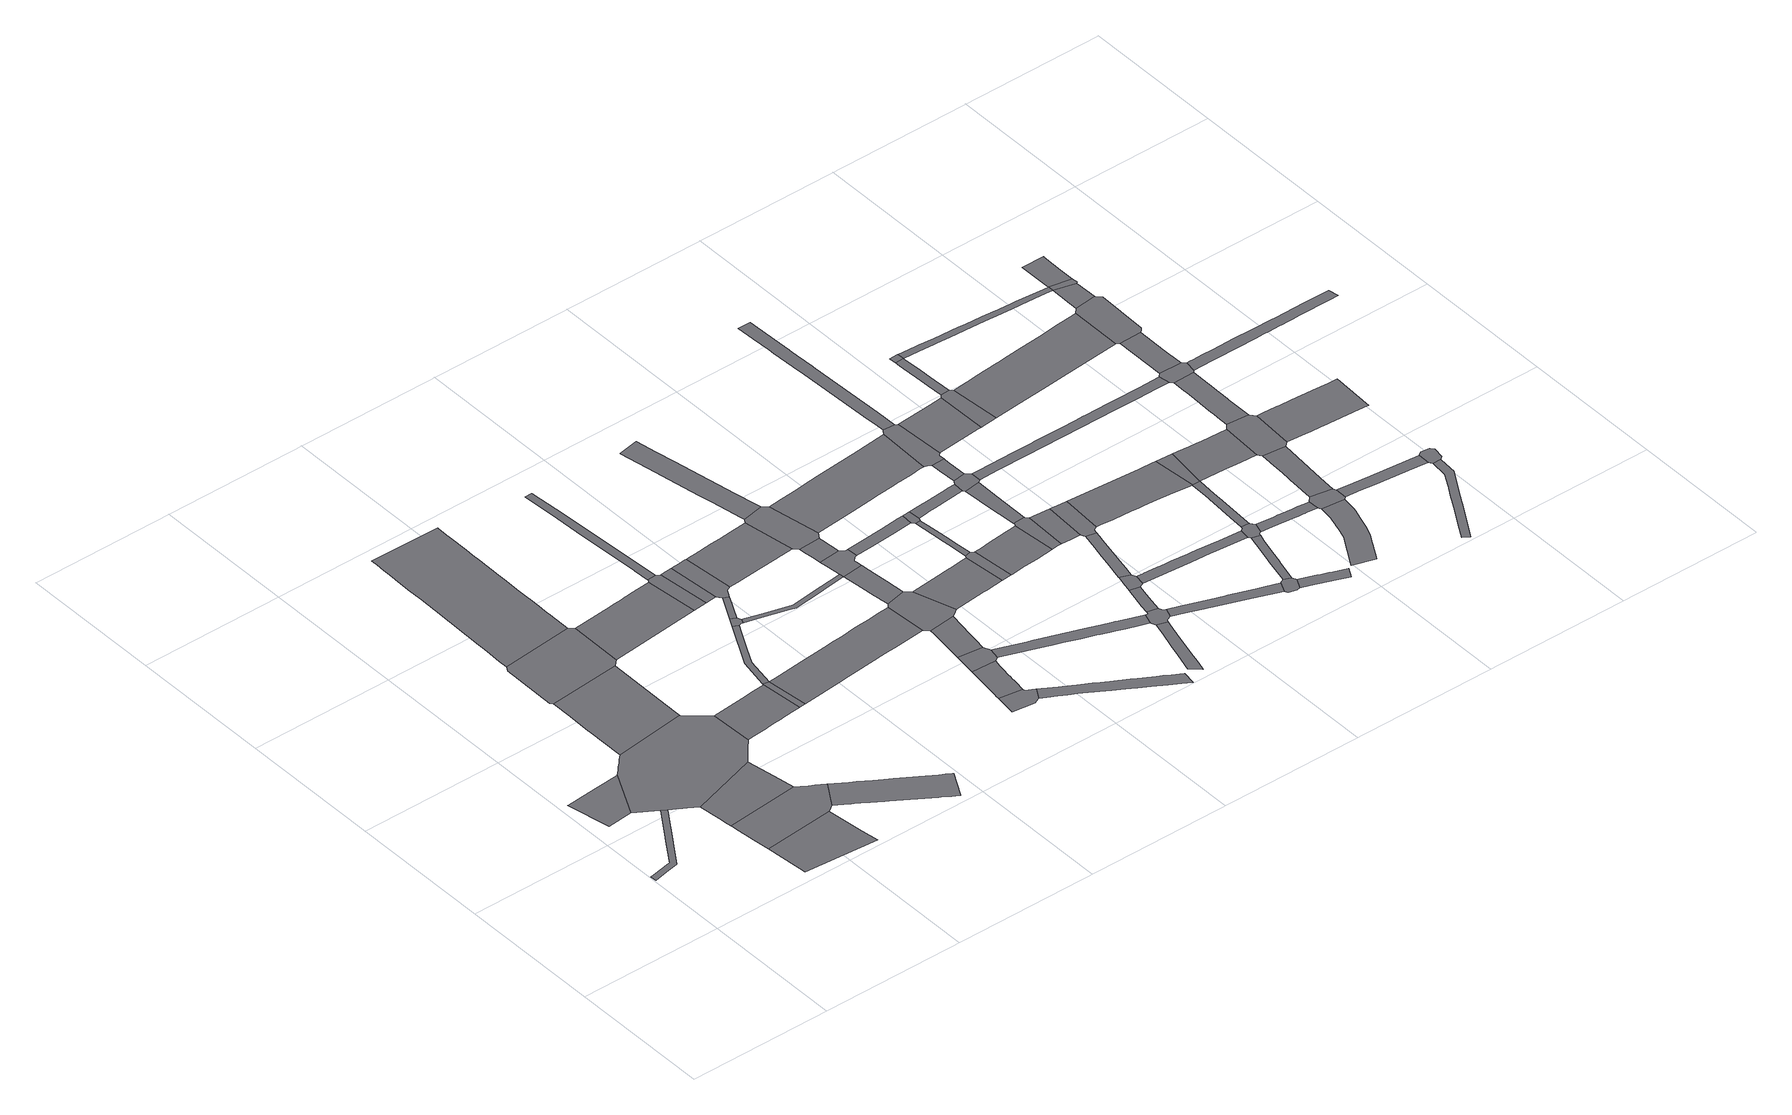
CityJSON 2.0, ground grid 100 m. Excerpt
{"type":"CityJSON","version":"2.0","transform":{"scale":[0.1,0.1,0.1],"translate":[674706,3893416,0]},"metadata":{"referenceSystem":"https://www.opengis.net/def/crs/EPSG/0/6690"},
"CityObjects":{
"road1":{"type":"Road","attributes":{"function":"9","usage":"9","RoadStructureAttribute.widthType":"4","RoadStructureAttribute.width":3.97,"RoadStructureAttribute.sectionType":"1"},"geometry":[{"type":"MultiSurface","lod":"1","boundaries":[[[0,1,2,3,4,5,6,7,8,9,10,11,12,13,14,15,16,17,18]]]}]},
"road2":{"type":"Road","attributes":{"function":"9","usage":"9","RoadStructureAttribute.widthType":"9","RoadStructureAttribute.width":-9999,"RoadStructureAttribute.sectionType":"9"},"geometry":[{"type":"MultiSurface","lod":"1","boundaries":[[[19,20,21,22,23,24,25]]]}]},
"road3":{"type":"Road","attributes":{"function":"9","usage":"9","RoadStructureAttribute.widthType":"1","RoadStructureAttribute.width":45.36,"RoadStructureAttribute.sectionType":"1"},"geometry":[{"type":"MultiSurface","lod":"1","boundaries":[[[26,27,28,29,30,31,32]]]}]},
"road4":{"type":"Road","attributes":{"function":"9","usage":"9","RoadStructureAttribute.widthType":"9","RoadStructureAttribute.width":-9999,"RoadStructureAttribute.sectionType":"9"},"geometry":[{"type":"MultiSurface","lod":"1","boundaries":[[[33,34,35,36,37,38,22,21,39,0,18,40,41,42,43,44,45,46,47,48,49]]]}]},
"road5":{"type":"Road","attributes":{"function":"9","usage":"9","RoadStructureAttribute.widthType":"9","RoadStructureAttribute.width":-9999,"RoadStructureAttribute.sectionType":"9"},"geometry":[{"type":"MultiSurface","lod":"1","boundaries":[[[31,50,51,52,53,54,55,56,57,58,59,60,61,32]]]}]},
"road6":{"type":"Road","attributes":{"function":"2","usage":"9","RoadStructureAttribute.widthType":"1","RoadStructureAttribute.width":45.36,"RoadStructureAttribute.sectionType":"1"},"geometry":[{"type":"MultiSurface","lod":"1","boundaries":[[[56,62,45,44,63,64,57]]]}]},
"road7":{"type":"Road","attributes":{"function":"2","usage":"9","RoadStructureAttribute.widthType":"1","RoadStructureAttribute.width":45.36,"RoadStructureAttribute.sectionType":"1"},"geometry":[{"type":"MultiSurface","lod":"1","boundaries":[[[65,66,67,68,69,70,71,34,33]]]}]},
"road8":{"type":"Road","attributes":{"function":"9","usage":"9","RoadStructureAttribute.widthType":"9","RoadStructureAttribute.width":-9999,"RoadStructureAttribute.sectionType":"9"},"geometry":[{"type":"MultiSurface","lod":"1","boundaries":[[[72,67,66,73,74,75,76,77]]]}]},
"road9":{"type":"Road","attributes":{"function":"2","usage":"9","RoadStructureAttribute.widthType":"1","RoadStructureAttribute.width":20.44,"RoadStructureAttribute.sectionType":"1"},"geometry":[{"type":"MultiSurface","lod":"1","boundaries":[[[51,78,79,80,81,82,83,84,85,86,87,88,89,90,91,92,93,94,95,96,97,98,99,100,101,102,103,52]]]}]},
"road10":{"type":"Road","attributes":{"function":"2","usage":"9","RoadStructureAttribute.widthType":"1","RoadStructureAttribute.width":45.36,"RoadStructureAttribute.sectionType":"1"},"geometry":[{"type":"MultiSurface","lod":"1","boundaries":[[[104,105,106,107,108,109,110,111,112,113,114,115,116,117,118,119,120,121,122,123,124,125,126,127,128,129,130,131,132,133,134,135,136,137,76,75]]]}]},
"road11":{"type":"Road","attributes":{"function":"3","usage":"1","RoadStructureAttribute.widthType":"1","RoadStructureAttribute.width":30.32,"RoadStructureAttribute.sectionType":"1"},"geometry":[{"type":"MultiSurface","lod":"1","boundaries":[[[138,139,140,49,48,141,142,143,144,145,146,147,148,149,150,151,152,153,154]]]}]},
"road12":{"type":"Road","attributes":{"function":"9","usage":"9","RoadStructureAttribute.widthType":"9","RoadStructureAttribute.width":-9999,"RoadStructureAttribute.sectionType":"9"},"geometry":[{"type":"MultiSurface","lod":"1","boundaries":[[[155,156,154,153,157,158]]]}]},
"road13":{"type":"Road","attributes":{"function":"9","usage":"9","RoadStructureAttribute.widthType":"1","RoadStructureAttribute.width":36.2,"RoadStructureAttribute.sectionType":"1"},"geometry":[{"type":"MultiSurface","lod":"1","boundaries":[[[159,160,161,162,163,164,165,74,73,166]]]}]},
"road14":{"type":"Road","attributes":{"function":"9","usage":"9","RoadStructureAttribute.widthType":"4","RoadStructureAttribute.width":3.92,"RoadStructureAttribute.sectionType":"1"},"geometry":[{"type":"MultiSurface","lod":"1","boundaries":[[[155,167,168,169,170,171,172,173,174,175,156]]]}]},
"road15":{"type":"Road","attributes":{"function":"9","usage":"9","RoadStructureAttribute.widthType":"9","RoadStructureAttribute.width":-9999,"RoadStructureAttribute.sectionType":"9"},"geometry":[{"type":"MultiSurface","lod":"1","boundaries":[[[176,177,178,172,171,179,180]]]}]},
"road16":{"type":"Road","attributes":{"function":"9","usage":"9","RoadStructureAttribute.widthType":"9","RoadStructureAttribute.width":-9999,"RoadStructureAttribute.sectionType":"9"},"geometry":[{"type":"MultiSurface","lod":"1","boundaries":[[[181,159,166,182,183,184,185]]]}]},
"road17":{"type":"Road","attributes":{"function":"9","usage":"9","RoadStructureAttribute.widthType":"4","RoadStructureAttribute.width":3.92,"RoadStructureAttribute.sectionType":"1"},"geometry":[{"type":"MultiSurface","lod":"1","boundaries":[[[186,187,188,189,190,178,177]]]}]},
"road18":{"type":"Road","attributes":{"function":"3","usage":"1","RoadStructureAttribute.widthType":"1","RoadStructureAttribute.width":30.32,"RoadStructureAttribute.sectionType":"1"},"geometry":[{"type":"MultiSurface","lod":"1","boundaries":[[[191,192,193,194,195,196,197,198,199,200,201,202,155,158,203,204,205,206,207,208,209,210]]]}]},
"road19":{"type":"Road","attributes":{"function":"9","usage":"9","RoadStructureAttribute.widthType":"1","RoadStructureAttribute.width":36.2,"RoadStructureAttribute.sectionType":"1"},"geometry":[{"type":"MultiSurface","lod":"1","boundaries":[[[211,212,213,214,183,182]]]}]},
"road20":{"type":"Road","attributes":{"function":"9","usage":"9","RoadStructureAttribute.widthType":"3","RoadStructureAttribute.width":5.34,"RoadStructureAttribute.sectionType":"1"},"geometry":[{"type":"MultiSurface","lod":"1","boundaries":[[[184,215,216,217,218,219,220,221,222,223,224,225,226,227,185]]]}]},
"road21":{"type":"Road","attributes":{"function":"9","usage":"9","RoadStructureAttribute.widthType":"9","RoadStructureAttribute.width":-9999,"RoadStructureAttribute.sectionType":"9"},"geometry":[{"type":"MultiSurface","lod":"1","boundaries":[[[228,229,230,231,232,212,211,189,188,233,234,235]]]}]},
"road22":{"type":"Road","attributes":{"function":"9","usage":"9","RoadStructureAttribute.widthType":"9","RoadStructureAttribute.width":-9999,"RoadStructureAttribute.sectionType":"9"},"geometry":[{"type":"MultiSurface","lod":"1","boundaries":[[[236,237,238,239,240,241,242,243,244,245,246]]]}]},
"road23":{"type":"Road","attributes":{"function":"9","usage":"9","RoadStructureAttribute.widthType":"4","RoadStructureAttribute.width":3.28,"RoadStructureAttribute.sectionType":"1"},"geometry":[{"type":"MultiSurface","lod":"1","boundaries":[[[247,248,249,250,251,252,253,254,255,256,257,258,259,260,261,176,180]]]}]},
"road24":{"type":"Road","attributes":{"function":"9","usage":"9","RoadStructureAttribute.widthType":"2","RoadStructureAttribute.width":14.5,"RoadStructureAttribute.sectionType":"1"},"geometry":[{"type":"MultiSurface","lod":"1","boundaries":[[[262,263,264,265,266,267,268,269,270,271,272,273,274,275,276,277,278,279,238,237]]]}]},
"road25":{"type":"Road","attributes":{"function":"9","usage":"9","RoadStructureAttribute.widthType":"9","RoadStructureAttribute.width":-9999,"RoadStructureAttribute.sectionType":"9"},"geometry":[{"type":"MultiSurface","lod":"1","boundaries":[[[280,281,270,269,282,283,284,285]]]}]},
"road26":{"type":"Road","attributes":{"function":"9","usage":"9","RoadStructureAttribute.widthType":"1","RoadStructureAttribute.width":36.2,"RoadStructureAttribute.sectionType":"1"},"geometry":[{"type":"MultiSurface","lod":"1","boundaries":[[[286,287,288,289,290,291,292,293,228,235,294,295,296,297,298,299,300]]]}]},
"road27":{"type":"Road","attributes":{"function":"9","usage":"9","RoadStructureAttribute.widthType":"2","RoadStructureAttribute.width":14.5,"RoadStructureAttribute.sectionType":"1"},"geometry":[{"type":"MultiSurface","lod":"1","boundaries":[[[284,301,302,303,304,305,306,307,308,309,285]]]}]},
"road28":{"type":"Road","attributes":{"function":"9","usage":"9","RoadStructureAttribute.widthType":"9","RoadStructureAttribute.width":-9999,"RoadStructureAttribute.sectionType":"9"},"geometry":[{"type":"MultiSurface","lod":"1","boundaries":[[[209,304,303,310,311,312,313,314,210]]]}]},
"road29":{"type":"Road","attributes":{"function":"9","usage":"9","RoadStructureAttribute.widthType":"2","RoadStructureAttribute.width":8.39,"RoadStructureAttribute.sectionType":"1"},"geometry":[{"type":"MultiSurface","lod":"1","boundaries":[[[315,316,317,318,319,320,321,322,323,324,325,326,327,328,329,330,331,332,333,334,335,336,337,338,339,340,341,342,343,246,245]]]}]},
"road30":{"type":"Road","attributes":{"function":"9","usage":"9","RoadStructureAttribute.widthType":"2","RoadStructureAttribute.width":12.2,"RoadStructureAttribute.sectionType":"1"},"geometry":[{"type":"MultiSurface","lod":"1","boundaries":[[[344,345,346,347,348,314,313,349,350,351,255,352]]]}]},
"road31":{"type":"Road","attributes":{"function":"9","usage":"9","RoadStructureAttribute.widthType":"9","RoadStructureAttribute.width":-9999,"RoadStructureAttribute.sectionType":"9"},"geometry":[{"type":"MultiSurface","lod":"1","boundaries":[[[255,351,353,354,355,356,357,358,359,360,361,362,256]]]}]},
"road32":{"type":"Road","attributes":{"function":"9","usage":"9","RoadStructureAttribute.widthType":"2","RoadStructureAttribute.width":12.2,"RoadStructureAttribute.sectionType":"1"},"geometry":[{"type":"MultiSurface","lod":"1","boundaries":[[[359,363,364,365,366,367,368,360]]]}]},
"road33":{"type":"Road","attributes":{"function":"9","usage":"9","RoadStructureAttribute.widthType":"9","RoadStructureAttribute.width":-9999,"RoadStructureAttribute.sectionType":"9"},"geometry":[{"type":"MultiSurface","lod":"1","boundaries":[[[369,286,300,365,364,370,371,372,373]]]}]},
"road34":{"type":"Road","attributes":{"function":"9","usage":"9","RoadStructureAttribute.widthType":"2","RoadStructureAttribute.width":13.3,"RoadStructureAttribute.sectionType":"1"},"geometry":[{"type":"MultiSurface","lod":"1","boundaries":[[[374,375,376,377,378,379,380,381,382,383,384,385,386,369,373]]]}]},
"road35":{"type":"Road","attributes":{"function":"9","usage":"9","RoadStructureAttribute.widthType":"2","RoadStructureAttribute.width":7.7,"RoadStructureAttribute.sectionType":"1"},"geometry":[{"type":"MultiSurface","lod":"1","boundaries":[[[282,387,388,389,390,391,392,393,394,395,396,397,398,399,400,401,402,403,404,405,406,407,408,283]]]}]},
"road36":{"type":"Road","attributes":{"function":"3","usage":"1","RoadStructureAttribute.widthType":"1","RoadStructureAttribute.width":30.32,"RoadStructureAttribute.sectionType":"1"},"geometry":[{"type":"MultiSurface","lod":"1","boundaries":[[[409,410,411,412,413,414,415,416,417,418,312,311]]]}]},
"road37":{"type":"Road","attributes":{"function":"9","usage":"9","RoadStructureAttribute.widthType":"2","RoadStructureAttribute.width":7.39,"RoadStructureAttribute.sectionType":"1"},"geometry":[{"type":"MultiSurface","lod":"1","boundaries":[[[419,420,421,422,357,356,423,424,425]]]}]},
"road38":{"type":"Road","attributes":{"function":"9","usage":"9","RoadStructureAttribute.widthType":"2","RoadStructureAttribute.width":6.38,"RoadStructureAttribute.sectionType":"1"},"geometry":[{"type":"MultiSurface","lod":"1","boundaries":[[[426,427,428,429,430,431,432,433,434,435,436,437,438,439,440]]]}]},
"road39":{"type":"Road","attributes":{"function":"9","usage":"9","RoadStructureAttribute.widthType":"9","RoadStructureAttribute.width":-9999,"RoadStructureAttribute.sectionType":"9"},"geometry":[{"type":"MultiSurface","lod":"1","boundaries":[[[441,412,411,442,443,444]]]}]},
"road40":{"type":"Road","attributes":{"function":"9","usage":"9","RoadStructureAttribute.widthType":"4","RoadStructureAttribute.width":3.55,"RoadStructureAttribute.sectionType":"1"},"geometry":[{"type":"MultiSurface","lod":"1","boundaries":[[[445,446,447,448,449,450,451,452,453,441,444]]]}]},
"road41":{"type":"Road","attributes":{"function":"9","usage":"9","RoadStructureAttribute.widthType":"9","RoadStructureAttribute.width":-9999,"RoadStructureAttribute.sectionType":"9"},"geometry":[{"type":"MultiSurface","lod":"1","boundaries":[[[419,425,450,449,454,455]]]}]},
"road42":{"type":"Road","attributes":{"function":"9","usage":"9","RoadStructureAttribute.widthType":"9","RoadStructureAttribute.width":-9999,"RoadStructureAttribute.sectionType":"9"},"geometry":[{"type":"MultiSurface","lod":"1","boundaries":[[[456,457,458,459,460,401,400,440,439,461,462]]]}]},
"road43":{"type":"Road","attributes":{"function":"9","usage":"9","RoadStructureAttribute.widthType":"1","RoadStructureAttribute.width":36.2,"RoadStructureAttribute.sectionType":"1"},"geometry":[{"type":"MultiSurface","lod":"1","boundaries":[[[370,463,464,465,466,467,468,469,470,471,472,473,474,475,476,477,478,371]]]}]},
"road44":{"type":"Road","attributes":{"function":"3","usage":"1","RoadStructureAttribute.widthType":"1","RoadStructureAttribute.width":30.32,"RoadStructureAttribute.sectionType":"1"},"geometry":[{"type":"MultiSurface","lod":"1","boundaries":[[[442,479,480,481,482,483,484,485,486,487,488,443]]]}]},
"road45":{"type":"Road","attributes":{"function":"9","usage":"9","RoadStructureAttribute.widthType":"2","RoadStructureAttribute.width":6.82,"RoadStructureAttribute.sectionType":"1"},"geometry":[{"type":"MultiSurface","lod":"1","boundaries":[[[489,490,491,492,493,459,458]]]}]},
"road46":{"type":"Road","attributes":{"function":"9","usage":"9","RoadStructureAttribute.widthType":"2","RoadStructureAttribute.width":7.39,"RoadStructureAttribute.sectionType":"1"},"geometry":[{"type":"MultiSurface","lod":"1","boundaries":[[[454,494,495,496,497,498,499,500,501,502,503,504,455]]]}]},
"road47":{"type":"Road","attributes":{"function":"9","usage":"9","RoadStructureAttribute.widthType":"9","RoadStructureAttribute.width":-9999,"RoadStructureAttribute.sectionType":"9"},"geometry":[{"type":"MultiSurface","lod":"1","boundaries":[[[505,506,507,508,509,510,492,491,511]]]}]},
"road48":{"type":"Road","attributes":{"function":"9","usage":"9","RoadStructureAttribute.widthType":"9","RoadStructureAttribute.width":-9999,"RoadStructureAttribute.sectionType":"9"},"geometry":[{"type":"MultiSurface","lod":"1","boundaries":[[[512,513,483,482,514,515,516,517]]]}]},
"road49":{"type":"Road","attributes":{"function":"9","usage":"9","RoadStructureAttribute.widthType":"2","RoadStructureAttribute.width":6.82,"RoadStructureAttribute.sectionType":"1"},"geometry":[{"type":"MultiSurface","lod":"1","boundaries":[[[518,519,520,521,507,506,522,523,524,525,526,527]]]}]},
"road50":{"type":"Road","attributes":{"function":"9","usage":"9","RoadStructureAttribute.widthType":"2","RoadStructureAttribute.width":7.78,"RoadStructureAttribute.sectionType":"1"},"geometry":[{"type":"MultiSurface","lod":"1","boundaries":[[[528,529,530,531,532,512,517]]]}]},
"road51":{"type":"Road","attributes":{"function":"9","usage":"9","RoadStructureAttribute.widthType":"2","RoadStructureAttribute.width":7.7,"RoadStructureAttribute.sectionType":"1"},"geometry":[{"type":"MultiSurface","lod":"1","boundaries":[[[533,534,535,536,537,538,539,540,541,542,543,544,545,546,547,548,456,462]]]}]},
"road52":{"type":"Road","attributes":{"function":"3","usage":"1","RoadStructureAttribute.widthType":"1","RoadStructureAttribute.width":30.32,"RoadStructureAttribute.sectionType":"1"},"geometry":[{"type":"MultiSurface","lod":"1","boundaries":[[[549,516,515,550,551]]]}]},
"road53":{"type":"Road","attributes":{"function":"9","usage":"9","RoadStructureAttribute.widthType":"9","RoadStructureAttribute.width":-9999,"RoadStructureAttribute.sectionType":"9"},"geometry":[{"type":"MultiSurface","lod":"1","boundaries":[[[552,553,498,497,530,529,554,555]]]}]},
"road54":{"type":"Road","attributes":{"function":"9","usage":"9","RoadStructureAttribute.widthType":"2","RoadStructureAttribute.width":6.02,"RoadStructureAttribute.sectionType":"1"},"geometry":[{"type":"MultiSurface","lod":"1","boundaries":[[[556,557,553,552,558,559]]]}]},
"road55":{"type":"Road","attributes":{"function":"9","usage":"9","RoadStructureAttribute.widthType":"9","RoadStructureAttribute.width":-9999,"RoadStructureAttribute.sectionType":"9"},"geometry":[{"type":"MultiSurface","lod":"1","boundaries":[[[560,561,562,549,551,527,526,563,564]]]}]},
"road56":{"type":"Road","attributes":{"function":"9","usage":"9","RoadStructureAttribute.widthType":"9","RoadStructureAttribute.width":-9999,"RoadStructureAttribute.sectionType":"9"},"geometry":[{"type":"MultiSurface","lod":"1","boundaries":[[[565,566,567,568,569,472,471,570,556,559]]]}]},
"road57":{"type":"Road","attributes":{"function":"9","usage":"9","RoadStructureAttribute.widthType":"2","RoadStructureAttribute.width":6.98,"RoadStructureAttribute.sectionType":"1"},"geometry":[{"type":"MultiSurface","lod":"1","boundaries":[[[571,572,573,574,575,576,577,578,579,580,581,582,583,584,585,586,587,505,511]]]}]},
"road58":{"type":"Road","attributes":{"function":"9","usage":"9","RoadStructureAttribute.widthType":"9","RoadStructureAttribute.width":-9999,"RoadStructureAttribute.sectionType":"9"},"geometry":[{"type":"MultiSurface","lod":"1","boundaries":[[[540,539,588,589,590,591,592,593]]]}]},
"road59":{"type":"Road","attributes":{"function":"9","usage":"9","RoadStructureAttribute.widthType":"2","RoadStructureAttribute.width":8.23,"RoadStructureAttribute.sectionType":"1"},"geometry":[{"type":"MultiSurface","lod":"1","boundaries":[[[594,595,596,597,598,599,600,569,568,601,602,603,604,605,606,607,608,609,610,611,612]]]}]},
"road60":{"type":"Road","attributes":{"function":"9","usage":"9","RoadStructureAttribute.widthType":"1","RoadStructureAttribute.width":36.2,"RoadStructureAttribute.sectionType":"1"},"geometry":[{"type":"MultiSurface","lod":"1","boundaries":[[[613,614,567,566,615,616]]]}]},
"road61":{"type":"Road","attributes":{"function":"9","usage":"9","RoadStructureAttribute.widthType":"3","RoadStructureAttribute.width":4.84,"RoadStructureAttribute.sectionType":"1"},"geometry":[{"type":"MultiSurface","lod":"1","boundaries":[[[617,618,619,620,621,622,593,592,623,624,625,626,627,628,629,630]]]}]},
"road62":{"type":"Road","attributes":{"function":"9","usage":"9","RoadStructureAttribute.widthType":"2","RoadStructureAttribute.width":7.7,"RoadStructureAttribute.sectionType":"1"},"geometry":[{"type":"MultiSurface","lod":"1","boundaries":[[[590,631,632,633,634,635,636,637,638,639,591]]]}]},
"road63":{"type":"Road","attributes":{"function":"3","usage":"1","RoadStructureAttribute.widthType":"1","RoadStructureAttribute.width":30.32,"RoadStructureAttribute.sectionType":"1"},"geometry":[{"type":"MultiSurface","lod":"1","boundaries":[[[640,641,642,643,644,645,646,647,648,649,650,651,652,653,560,564]]]}]},
"road64":{"type":"Road","attributes":{"function":"9","usage":"9","RoadStructureAttribute.widthType":"9","RoadStructureAttribute.width":-9999,"RoadStructureAttribute.sectionType":"9"},"geometry":[{"type":"MultiSurface","lod":"1","boundaries":[[[654,655,656,576,575,630,629,657,658,659]]]}]},
"road65":{"type":"Road","attributes":{"function":"9","usage":"9","RoadStructureAttribute.widthType":"9","RoadStructureAttribute.width":-9999,"RoadStructureAttribute.sectionType":"9"},"geometry":[{"type":"MultiSurface","lod":"1","boundaries":[[[660,661,613,616,662,663]]]}]},
"road66":{"type":"Road","attributes":{"function":"9","usage":"9","RoadStructureAttribute.widthType":"3","RoadStructureAttribute.width":4.95,"RoadStructureAttribute.sectionType":"1"},"geometry":[{"type":"MultiSurface","lod":"1","boundaries":[[[654,664,665,666,667,668,669,648,670,671,672,673,674,655]]]}]},
"road67":{"type":"Road","attributes":{"function":"9","usage":"9","RoadStructureAttribute.widthType":"2","RoadStructureAttribute.width":6.11,"RoadStructureAttribute.sectionType":"1"},"geometry":[{"type":"MultiSurface","lod":"1","boundaries":[[[675,676,677,678,679,680,681,682,683,684,685,686,687,661,660]]]}]},
"road68":{"type":"Road","attributes":{"function":"9","usage":"9","RoadStructureAttribute.widthType":"9","RoadStructureAttribute.width":-9999,"RoadStructureAttribute.sectionType":"9"},"geometry":[{"type":"MultiSurface","lod":"1","boundaries":[[[680,688,689,681]]]}]},
"road69":{"type":"Road","attributes":{"function":"9","usage":"9","RoadStructureAttribute.widthType":"2","RoadStructureAttribute.width":7.39,"RoadStructureAttribute.sectionType":"1"},"geometry":[{"type":"MultiSurface","lod":"1","boundaries":[[[554,690,691,692,693,694,695,696,697,698,699,700,701,702,703,704,705,706,707,708,709,710,711,712,713,714,555]]]}]},
"road70":{"type":"Road","attributes":{"function":"9","usage":"9","RoadStructureAttribute.widthType":"2","RoadStructureAttribute.width":6.98,"RoadStructureAttribute.sectionType":"1"},"geometry":[{"type":"MultiSurface","lod":"1","boundaries":[[[715,716,717,718,719,720,721,659,658,722,723,724,725,726,727,728,729,730]]]}]},
"road71":{"type":"Road","attributes":{"function":"9","usage":"9","RoadStructureAttribute.widthType":"9","RoadStructureAttribute.width":-9999,"RoadStructureAttribute.sectionType":"9"},"geometry":[{"type":"MultiSurface","lod":"1","boundaries":[[[731,649,648,669]]]}]},
"road72":{"type":"Road","attributes":{"function":"9","usage":"9","RoadStructureAttribute.widthType":"1","RoadStructureAttribute.width":15.27,"RoadStructureAttribute.sectionType":"1"},"geometry":[{"type":"MultiSurface","lod":"1","boundaries":[[[732,733,734,735,736,737,738,739,740,741,742,743,744,745,746,747,748,749,750,751,752,753,754,755,756,757]]]}]},
"road73":{"type":"Road","attributes":{"function":"3","usage":"1","RoadStructureAttribute.widthType":"1","RoadStructureAttribute.width":30.32,"RoadStructureAttribute.sectionType":"1"},"geometry":[{"type":"MultiSurface","lod":"1","boundaries":[[[758,759,760,761,731,669,762,763,764,765,766,767,768]]]}]},
"road74":{"type":"Road","attributes":{"function":"9","usage":"9","RoadStructureAttribute.widthType":"9","RoadStructureAttribute.width":-9999,"RoadStructureAttribute.sectionType":"9"},"geometry":[{"type":"MultiSurface","lod":"1","boundaries":[[[715,730,745,744,769,770,771,772]]]}]},
"road75":{"type":"Road","attributes":{"function":"9","usage":"9","RoadStructureAttribute.widthType":"1","RoadStructureAttribute.width":36.2,"RoadStructureAttribute.sectionType":"1"},"geometry":[{"type":"MultiSurface","lod":"1","boundaries":[[[662,773,774,775,776,777,778,779,780,781,782,783,784,785,786,787,788,789,790,791,663]]]}]},
"road76":{"type":"Road","attributes":{"function":"9","usage":"9","RoadStructureAttribute.widthType":"1","RoadStructureAttribute.width":15.27,"RoadStructureAttribute.sectionType":"1"},"geometry":[{"type":"MultiSurface","lod":"1","boundaries":[[[792,793,794,795,796,797,798,799,800,801,802,772,771]]]}]},
"road77":{"type":"Road","attributes":{"function":"9","usage":"9","RoadStructureAttribute.widthType":"3","RoadStructureAttribute.width":4.54,"RoadStructureAttribute.sectionType":"1"},"geometry":[{"type":"MultiSurface","lod":"1","boundaries":[[[803,804,805,806,807,808,809,810,811,812,813,814,815,816,817,818,819,820,688,680,821,822,823,824,825,826,827,828,829,830,831,832,833]]]}]},
"road78":{"type":"Road","attributes":{"function":"9","usage":"9","RoadStructureAttribute.widthType":"9","RoadStructureAttribute.width":-9999,"RoadStructureAttribute.sectionType":"9"},"geometry":[{"type":"MultiSurface","lod":"1","boundaries":[[[767,795,794,834,835,836,837,768]]]}]},
"road79":{"type":"Road","attributes":{"function":"9","usage":"9","RoadStructureAttribute.widthType":"2","RoadStructureAttribute.width":7.86,"RoadStructureAttribute.sectionType":"1"},"geometry":[{"type":"MultiSurface","lod":"1","boundaries":[[[769,838,839,840,841,842,843,844,845,846,847,848,849,850,770]]]}]},
"road80":{"type":"Road","attributes":{"function":"9","usage":"9","RoadStructureAttribute.widthType":"2","RoadStructureAttribute.width":13.29,"RoadStructureAttribute.sectionType":"1"},"geometry":[{"type":"MultiSurface","lod":"1","boundaries":[[[851,852,853,854,855,856,857,858,837,836,859,860,861,862,863,864]]]}]},
"road81":{"type":"Road","attributes":{"function":"9","usage":"9","RoadStructureAttribute.widthType":"3","RoadStructureAttribute.width":5.12,"RoadStructureAttribute.sectionType":"1"},"geometry":[{"type":"MultiSurface","lod":"1","boundaries":[[[865,866,867,868,869,870,871,872,873,874,875,876,877,878,879,880,881,882,883]]]}]},
"road82":{"type":"Road","attributes":{"function":"9","usage":"9","RoadStructureAttribute.widthType":"9","RoadStructureAttribute.width":-9999,"RoadStructureAttribute.sectionType":"9"},"geometry":[{"type":"MultiSurface","lod":"1","boundaries":[[[884,885,701,700,851,864,886,887]]]}]},
"road83":{"type":"Road","attributes":{"function":"9","usage":"9","RoadStructureAttribute.widthType":"2","RoadStructureAttribute.width":13.29,"RoadStructureAttribute.sectionType":"1"},"geometry":[{"type":"MultiSurface","lod":"1","boundaries":[[[885,884,888,889,890,891,892]]]}]},
"road84":{"type":"Road","attributes":{"function":"3","usage":"1","RoadStructureAttribute.widthType":"1","RoadStructureAttribute.width":30.32,"RoadStructureAttribute.sectionType":"1"},"geometry":[{"type":"MultiSurface","lod":"1","boundaries":[[[893,894,895,896,897,898,899,900,901,902,903,835,834,904,905,906,907,908,909,910,911]]]}]},
"road85":{"type":"Road","attributes":{"function":"9","usage":"9","RoadStructureAttribute.widthType":"9","RoadStructureAttribute.width":-9999,"RoadStructureAttribute.sectionType":"9"},"geometry":[{"type":"MultiSurface","lod":"1","boundaries":[[[912,913,848,847,873,872,914,915]]]}]},
"road86":{"type":"Road","attributes":{"function":"9","usage":"9","RoadStructureAttribute.widthType":"9","RoadStructureAttribute.width":-9999,"RoadStructureAttribute.sectionType":"9"},"geometry":[{"type":"MultiSurface","lod":"1","boundaries":[[[777,892,891,916,917,918,919,920,778]]]}]},
"road87":{"type":"Road","attributes":{"function":"9","usage":"9","RoadStructureAttribute.widthType":"2","RoadStructureAttribute.width":14.91,"RoadStructureAttribute.sectionType":"1"},"geometry":[{"type":"MultiSurface","lod":"1","boundaries":[[[921,922,920,919,923,833]]]}]},
"road88":{"type":"Road","attributes":{"function":"9","usage":"9","RoadStructureAttribute.widthType":"9","RoadStructureAttribute.width":-9999,"RoadStructureAttribute.sectionType":"9"},"geometry":[{"type":"MultiSurface","lod":"1","boundaries":[[[923,924,925,803,833]]]}]},
"road89":{"type":"Road","attributes":{"function":"9","usage":"9","RoadStructureAttribute.widthType":"2","RoadStructureAttribute.width":14.91,"RoadStructureAttribute.sectionType":"1"},"geometry":[{"type":"MultiSurface","lod":"1","boundaries":[[[926,927,803,925,928,929,930]]]}]},
"road90":{"type":"Road","attributes":{"function":"9","usage":"9","RoadStructureAttribute.widthType":"2","RoadStructureAttribute.width":7.22,"RoadStructureAttribute.sectionType":"1"},"geometry":[{"type":"MultiSurface","lod":"1","boundaries":[[[886,931,932,933,934,935,936,937,938,939,940,941,942,943,944,945,946,947,948,949,950,951,952,953,954,955,956,887]]]}]}
},
"vertices":[
[448,1055,0],[358,919,0],[308,845,0],[290,818,0],[234,732,0],[190,667,0],[177,646,0],[171,645,0],[35,619,0],[10,614,0],[7,614,0],[11,569,0],[111,593,0],[201,610,0],[234,661,0],[247,680,0],[361,851,0],[389,894,0],[483,1035,0],
[61,1433,0],[122,1130,0],[299,1147,0],[463,1468,0],[286,1453,0],[233,1448,0],[64,1434,0],
[724,158,0],[732,81,0],[1244,42,0],[1228,166,0],[1216,265,0],[1196,426,0],[703,377,0],
[1096,1665,0],[595,1604,0],[563,1571,0],[543,1550,0],[514,1521,0],[494,1499,0],[446,1057,0],[485,1033,0],[525,1009,0],[558,988,0],[582,974,0],[647,934,0],[1125,1083,0],[1174,1141,0],[1204,1177,0],[1257,1239,0],[1249,1535,0],
[1224,446,0],[1245,459,0],[1350,628,0],[1289,666,0],[1256,686,0],[1217,711,0],[1182,733,0],[672,682,0],[673,674,0],[675,651,0],[690,498,0],[702,380,0],
[1157,885,0],[662,782,0],[669,710,0],
[1097,1798,0],[1103,2262,0],[600,2215,0],[599,2065,0],[597,1895,0],[597,1869,0],[596,1774,0],
[586,2234,0],[1141,2301,0],[1143,2677,0],[1111,2704,0],[610,2655,0],[592,2624,0],
[1305,422,0],[1322,411,0],[1341,399,0],[1356,389,0],[1419,349,0],[1434,339,0],[1505,294,0],[1528,279,0],[1770,123,0],[1783,115,0],[1829,85,0],[1835,81,0],[1877,54,0],[1880,53,0],[1978,238,0],[1973,241,0],[1940,262,0],[1906,282,0],[1840,324,0],[1744,383,0],[1680,423,0],[1634,452,0],[1578,486,0],[1497,537,0],[1458,561,0],[1424,582,0],
[1113,2867,0],[1114,2917,0],[1114,2973,0],[1115,3053,0],[1116,3102,0],[1116,3175,0],[1117,3272,0],[1118,3346,0],[1120,3519,0],[1120,3588,0],[1121,3645,0],[1122,3775,0],[1123,3797,0],[1123,3827,0],[1124,3903,0],[1124,3906,0],[633,3915,0],[633,3913,0],[633,3893,0],[633,3865,0],[631,3801,0],[631,3766,0],[630,3748,0],[628,3642,0],[627,3573,0],[625,3455,0],[623,3324,0],[618,3052,0],[617,3043,0],[617,3034,0],[615,2935,0],[614,2880,0],[613,2808,0],[611,2723,0],
[1573,1568,0],[1513,1562,0],[1512,1562,0],[1286,1242,0],[1329,1246,0],[1371,1250,0],[1409,1254,0],[1416,1255,0],[1456,1259,0],[1527,1266,0],[1533,1267,0],[1539,1267,0],[1574,1271,0],[1619,1275,0],[1659,1279,0],[1682,1281,0],[1653,1576,0],
[1697,1577,0],[1655,1585,0],[1706,1284,0],[1726,1286,0],
[1746,2738,0],[1600,2723,0],[1563,2719,0],[1541,2717,0],[1520,2715,0],[1465,2709,0],[1434,2706,0],[1785,2368,0],
[1731,1781,0],[1795,1901,0],[1801,1913,0],[1866,2037,0],[1896,2094,0],[1859,2110,0],[1697,1801,0],[1689,1759,0],[1689,1758,0],
[1941,2130,0],[1929,2155,0],[1893,2174,0],[1919,2100,0],[1931,2097,0],
[1759,2753,0],[1883,2378,0],[1844,2746,0],[1819,2762,0],[1759,2759,0],
[1967,2228,0],[1994,2280,0],[2021,2333,0],[1986,2351,0],[1946,2275,0],
[2582,1664,0],[2507,1657,0],[2432,1650,0],[2391,1646,0],[2306,1637,0],[2264,1633,0],[2221,1629,0],[2146,1621,0],[2114,1618,0],[1995,1606,0],[1964,1603,0],[1783,1585,0],[2035,1316,0],[2085,1321,0],[2324,1345,0],[2330,1346,0],[2424,1355,0],[2460,1359,0],[2689,1381,0],[2671,1673,0],
[1962,2386,0],[1930,2753,0],[1908,2751,0],[1889,2750,0],
[1816,2812,0],[1809,2913,0],[1802,3027,0],[1768,3549,0],[1752,3808,0],[1700,3805,0],[1711,3610,0],[1715,3548,0],[1716,3533,0],[1725,3365,0],[1736,3169,0],[1752,2892,0],[1753,2871,0],
[2052,2764,0],[2040,2763,0],[1991,2759,0],[1970,2757,0],[1956,2756,0],[2030,2349,0],[2051,2390,0],[2083,2404,0],
[2790,573,0],[2786,586,0],[2625,607,0],[2623,594,0],[2620,569,0],[2607,472,0],[2605,461,0],[2762,440,0],[2775,450,0],[2805,464,0],[2849,538,0],
[2023,2072,0],[2219,2018,0],[2258,2007,0],[2312,2014,0],[2404,2026,0],[2485,2036,0],[2577,2048,0],[2650,2057,0],[2653,2057,0],[2650,2088,0],[2495,2070,0],[2260,2043,0],[2164,2068,0],[2066,2095,0],[2020,2108,0],
[2798,661,0],[2801,683,0],[2803,701,0],[2806,720,0],[2811,755,0],[2817,791,0],[2824,841,0],[2835,891,0],[2664,898,0],[2656,841,0],[2653,816,0],[2650,793,0],[2649,787,0],[2646,763,0],[2639,717,0],[2636,692,0],[2631,652,0],[2628,634,0],
[2676,991,0],[2671,950,0],[2862,909,0],[2877,987,0],[2855,1033,0],[2685,1056,0],
[2531,2806,0],[2412,2795,0],[2322,2788,0],[2259,2782,0],[2214,2778,0],[2157,2773,0],[2104,2768,0],[2088,2767,0],[2145,2409,0],[2262,2419,0],[2336,2425,0],[2469,2436,0],[2487,2438,0],[2501,2439,0],[2588,2446,0],
[2868,1114,0],[2878,1178,0],[2908,1366,0],[2723,1347,0],[2720,1317,0],[2712,1263,0],[2706,1218,0],[2700,1168,0],[2690,1097,0],
[2931,1383,0],[2963,1408,0],[2871,1691,0],[2829,1728,0],[2689,1696,0],
[2868,430,0],[2884,421,0],[2904,409,0],[2957,380,0],[3008,352,0],[3062,322,0],[3180,251,0],[3225,224,0],[3279,192,0],[3296,181,0],[3312,172,0],[3379,131,0],[3465,80,0],[3532,39,0],[3589,5,0],[3607,102,0],[3540,140,0],[3519,152,0],[3497,165,0],[3482,174,0],[3463,185,0],[3343,253,0],[3331,260,0],[3225,321,0],[3153,362,0],[3138,371,0],[3058,417,0],[2984,459,0],[2962,472,0],
[2667,1914,0],[2675,1839,0],[2676,1823,0],[2681,1777,0],[2682,1762,0],[2817,1868,0],[2809,1966,0],[2800,2071,0],[2653,2054,0],
[2796,2117,0],[2795,2133,0],[2817,2156,0],[2839,2162,0],[2832,2236,0],[2814,2235,0],[2784,2261,0],[2634,2246,0],[2639,2199,0],[2649,2091,0],
[2772,2401,0],[2770,2423,0],[2617,2414,0],[2621,2379,0],[2625,2328,0],[2631,2277,0],
[2549,2834,0],[2797,2464,0],[2733,2834,0],[2721,2843,0],[2698,2861,0],
[2689,2906,0],[2661,3058,0],[2578,3511,0],[2552,3650,0],[2526,3794,0],[2383,3767,0],[2383,3764,0],[2430,3502,0],[2448,3402,0],[2489,3170,0],[2505,3080,0],[2535,2913,0],[2542,2870,0],
[3029,849,0],[3159,802,0],[3175,797,0],[3244,772,0],[3347,735,0],[3392,718,0],[3452,697,0],[3460,694,0],[3516,674,0],[3548,662,0],[3607,641,0],[3680,615,0],[3716,602,0],[3750,590,0],[3778,669,0],[3624,723,0],[3604,730,0],[3583,737,0],[3522,759,0],[3450,784,0],[3118,902,0],[3089,912,0],
[3188,1429,0],[3212,1431,0],[3339,1443,0],[3312,1739,0],[3286,1736,0],[3261,1733,0],[3205,1727,0],[3178,1724,0],[3109,1717,0],[3088,1715,0],
[3278,2275,0],[3242,2272,0],[3107,2260,0],[2952,2247,0],[2961,2171,0],[3142,2184,0],[3272,2194,0],
[3743,469,0],[3706,336,0],[3684,256,0],[3648,123,0],[3714,63,0],[3730,125,0],[3735,143,0],[3748,194,0],[3774,295,0],[3780,317,0],[3796,380,0],[3809,429,0],[3815,454,0],[3839,533,0],[3766,555,0],
[3324,1756,0],[3414,1450,0],[3387,1749,0],[3363,1761,0],
[3352,1895,0],[3349,1924,0],[3342,2014,0],[3333,2112,0],[3328,2174,0],[3290,2173,0],[3302,2029,0],[3310,1934,0],[3312,1903,0],
[3336,2195,0],[3329,2279,0],
[3905,630,0],[3883,638,0],[3873,666,0],[3799,683,0],[3795,663,0],[3845,551,0],[3880,565,0],
[3082,2492,0],[3215,2505,0],[3300,2514,0],[3412,2525,0],[3443,2528,0],[3559,2540,0],[3601,2544,0],[3638,2548,0],[3664,2550,0],[3676,2930,0],[3425,2904,0],[3404,2902,0],[3133,2875,0],[3030,2864,0],[2942,2855,0],[2838,2845,0],
[3429,1451,0],[3529,1461,0],[3620,1469,0],[3748,1481,0],[3720,1786,0],[3694,1783,0],[3653,1779,0],[3490,1760,0],[3454,1756,0],[3422,1753,0],
[3890,744,0],[3909,835,0],[3921,888,0],[3851,904,0],[3813,742,0],
[3406,2207,0],[3424,2209,0],[3472,2213,0],[3693,2234,0],[3698,2311,0],[3648,2306,0],[3623,2304,0],[3596,2302,0],[3472,2291,0],[3417,2287,0],[3402,2285,0],
[3965,977,0],[3951,1005,0],[3880,1033,0],[3880,1032,0],[3867,976,0],[3854,921,0],[3951,903,0],
[3730,1812,0],[3731,1797,0],[3798,1486,0],[3821,1485,0],[3831,1792,0],[3813,1817,0],
[3951,1339,0],[3930,1248,0],[3908,1154,0],[3893,1087,0],[3967,1077,0],[3989,1179,0],[4030,1360,0],[4034,1379,0],[4046,1437,0],[3977,1452,0],
[3815,2067,0],[3816,2234,0],[3707,2218,0],[3719,1991,0],[3723,1932,0],
[3966,534,0],[4076,493,0],[4099,485,0],[4130,474,0],[4348,394,0],[4363,388,0],[4539,323,0],[4572,394,0],[4483,425,0],[4438,441,0],[4374,464,0],[4266,502,0],[4247,509,0],[4210,522,0],[4186,530,0],[3988,601,0],
[3979,1782,0],[3891,1483,0],[3959,1480,0],
[3803,2349,0],[3716,2337,0],[3837,2248,0],[3834,2321,0],
[3710,2529,0],[3712,2462,0],[3801,2497,0],[3801,2530,0],
[4098,1774,0],[4033,1778,0],[3999,1780,0],[4053,1468,0],[4078,1481,0],
[3800,2573,0],[3819,2591,0],[3801,2948,0],[3783,2958,0],[3700,2963,0],[3684,2541,0],
[4269,879,0],[4293,877,0],[4432,867,0],[4474,864,0],[4695,847,0],[4706,917,0],[4552,929,0],[4392,942,0],[4353,945,0],[4330,947,0],[4213,957,0],[4177,960,0],[4137,963,0],[4117,965,0],[4045,970,0],[4029,972,0],[4009,973,0],
[4548,299,0],[4605,283,0],[4630,290,0],[4666,361,0],[4652,390,0],[4603,411,0],
[3658,4100,0],[3663,3960,0],[3665,3919,0],[3673,3693,0],[3674,3654,0],[3694,3134,0],[3698,3012,0],[3779,3109,0],[3771,3346,0],[3761,3657,0],[3760,3679,0],[3755,3819,0],[3754,3862,0],[3753,3886,0],[3750,3972,0],[3748,4047,0],[3746,4092,0],[3742,4227,0],[3653,4229,0],
[4151,2979,0],[4061,2971,0],[4131,2619,0],[4156,2621,0],
[4690,762,0],[4670,683,0],[4664,658,0],[4651,606,0],[4647,589,0],[4622,486,0],[4693,549,0],[4695,555,0],[4713,625,0],[4728,683,0],[4744,745,0],[4749,763,0],[4764,809,0],[4706,828,0],
[4688,268,0],[4839,212,0],[4925,180,0],[4964,249,0],[4860,288,0],[4852,291,0],[4829,299,0],[4793,313,0],[4783,317,0],
[4108,1479,0],[4202,1472,0],[4332,1462,0],[4377,1459,0],[4413,1456,0],[4485,1451,0],[4600,1442,0],[4756,1425,0],[4759,1425,0],[4734,1731,0],[4715,1732,0],[4681,1734,0],[4657,1736,0],[4618,1738,0],
[4784,939,0],[4726,943,0],[4725,929,0],[4769,828,0],[4787,836,0],[4807,908,0],
[4229,3004,0],[4168,3002,0],[4276,2633,0],[4251,2987,0],
[4786,964,0],[4791,1062,0],[4800,1204,0],[4804,1285,0],[4813,1423,0],[4813,1426,0],[4759,1422,0],[4755,1323,0],[4753,1302,0],[4747,1220,0],[4734,1054,0],
[4225,3114,0],[4224,3129,0],[4223,3173,0],[4220,3269,0],[4215,3399,0],[4215,3402,0],[4153,3400,0],[4153,3385,0],[4154,3357,0],[4155,3331,0],[4157,3277,0],[4161,3177,0],[4163,3116,0],
[4213,3453,0],[4151,3451,0],
[3976,2251,0],[4199,2250,0],[4315,2250,0],[4600,2249,0],[4864,2249,0],[4911,2249,0],[4934,2249,0],[5044,2248,0],[5077,2248,0],[5186,2248,0],[5264,2248,0],[5250,2322,0],[5101,2322,0],[4911,2322,0],[4864,2322,0],[4699,2322,0],[4673,2322,0],[4625,2321,0],[4503,2321,0],[4466,2321,0],[4308,2321,0],[4290,2321,0],[4185,2321,0],[4155,2321,0],[3887,2321,0],
[5183,873,0],[5149,877,0],[5101,881,0],[5065,884,0],[4984,892,0],[4963,894,0],[4936,896,0],[4865,828,0],[4907,824,0],[4942,820,0],[5025,812,0],[5047,810,0],[5081,807,0],[5095,806,0],[5107,804,0],[5184,797,0],
[4852,1723,0],
[5145,215,0],[5212,331,0],[5220,345,0],[5249,395,0],[5256,409,0],[5267,434,0],[5283,472,0],[5297,518,0],[5311,562,0],[5326,611,0],[5334,635,0],[5341,656,0],[5354,759,0],[5196,777,0],[5187,712,0],[5182,676,0],[5174,649,0],[5167,624,0],[5162,606,0],[5153,575,0],[5129,495,0],[5101,448,0],[5070,395,0],[5063,382,0],[5025,317,0],[4992,260,0],
[5064,1708,0],[5023,1711,0],[4976,1714,0],[4889,1720,0],[4816,1426,0],[4932,1420,0],[5002,1416,0],[5050,1413,0],[5109,1410,0],[5225,1404,0],[5239,1697,0],
[5372,776,0],[5372,857,0],[5361,878,0],[5213,906,0],
[4429,2646,0],[4461,2649,0],[4662,2668,0],[4824,2683,0],[5253,2722,0],[5253,3090,0],[5208,3085,0],[5113,3075,0],[5095,3074,0],[4956,3059,0],[4863,3050,0],[4778,3041,0],[4654,3028,0],[4615,3024,0],[4580,3021,0],[4563,3019,0],[4502,3013,0],[4423,3005,0],[4395,3002,0],
[5372,1003,0],[5384,1123,0],[5405,1360,0],[5246,1375,0],[5238,1259,0],[5237,1239,0],[5232,1178,0],[5228,1112,0],[5226,1095,0],[5222,1033,0],[5218,977,0],
[5288,3379,0],[5285,3379,0],[5227,3383,0],[5055,3395,0],[5041,3396,0],[5012,3398,0],[4995,3399,0],[4926,3404,0],[4880,3407,0],[4875,3408,0],[4847,3410,0],[4761,3415,0],[4701,3420,0],[4648,3423,0],[4472,3435,0],[4364,3443,0],[4343,3444,0],[4216,3453,0],[4218,3402,0],[4371,3393,0],[4427,3390,0],[4449,3388,0],[4546,3383,0],[4656,3376,0],[4756,3371,0],[4835,3366,0],[4852,3365,0],[4997,3357,0],[5111,3350,0],[5237,3343,0],[5288,3340,0],
[5435,1384,0],[5455,1685,0],[5426,1719,0],[5271,1732,0],
[5453,768,0],[5484,764,0],[5555,757,0],[5574,754,0],[5607,751,0],[5613,750,0],[5639,747,0],[5656,746,0],[5812,729,0],[5948,714,0],[5949,799,0],[5611,833,0],[5434,851,0],
[5282,2225,0],[5282,2201,0],[5280,2133,0],[5280,2111,0],[5278,2035,0],[5274,1877,0],[5274,1875,0],[5272,1795,0],[5427,1903,0],[5427,1917,0],[5428,1997,0],[5429,2066,0],[5429,2102,0],[5430,2229,0],
[5769,149,0],[5849,284,0],[5863,308,0],[5916,399,0],[5994,532,0],[6011,559,0],[6013,596,0],[6023,691,0],[5963,690,0],[5950,566,0],[5896,473,0],[5888,458,0],[5844,383,0],[5832,361,0],[5797,302,0],[5760,239,0],[5712,155,0],[5654,55,0],[5697,26,0],
[5430,2342,0],[5274,2348,0],[5444,2244,0],[5458,2324,0],
[5430,2409,0],[5430,2455,0],[5430,2509,0],[5431,2711,0],[5273,2708,0],
[6035,1649,0],[5968,1653,0],[5949,1654,0],[5911,1657,0],[5893,1658,0],[5703,1670,0],[5621,1675,0],[5601,1676,0],[5593,1676,0],[5553,1679,0],[5498,1682,0],[5592,1374,0],[5600,1373,0],[5675,1368,0],[5695,1367,0],[5952,1350,0],[5977,1349,0],[6017,1346,0],[6020,1346,0],
[6038,810,0],[5976,820,0],[6043,707,0],[6056,789,0],
[5446,2727,0],[5461,2743,0],[5471,3106,0],[5439,3140,0],[5285,3125,0],
[5288,3337,0],[5285,3181,0],[5434,3300,0],
[5446,3309,0],[5440,3349,0],
[5286,3616,0],[5288,3382,0],[5440,3457,0],[5446,3613,0],[5446,3616,0],
[5581,2245,0],[5626,2245,0],[5912,2245,0],[5973,2246,0],[6005,2246,0],[6064,2246,0],[6090,2246,0],[6115,2246,0],[6129,2246,0],[6133,2246,0],[6201,2246,0],[6215,2246,0],[6248,2246,0],[6471,2247,0],[6535,2247,0],[6524,2319,0],[6464,2320,0],[6335,2320,0],[6127,2321,0],[6095,2321,0],[5950,2322,0],[5812,2323,0],[5657,2323,0],[5579,2324,0],[5509,2324,0],[5491,2324,0]
]}
